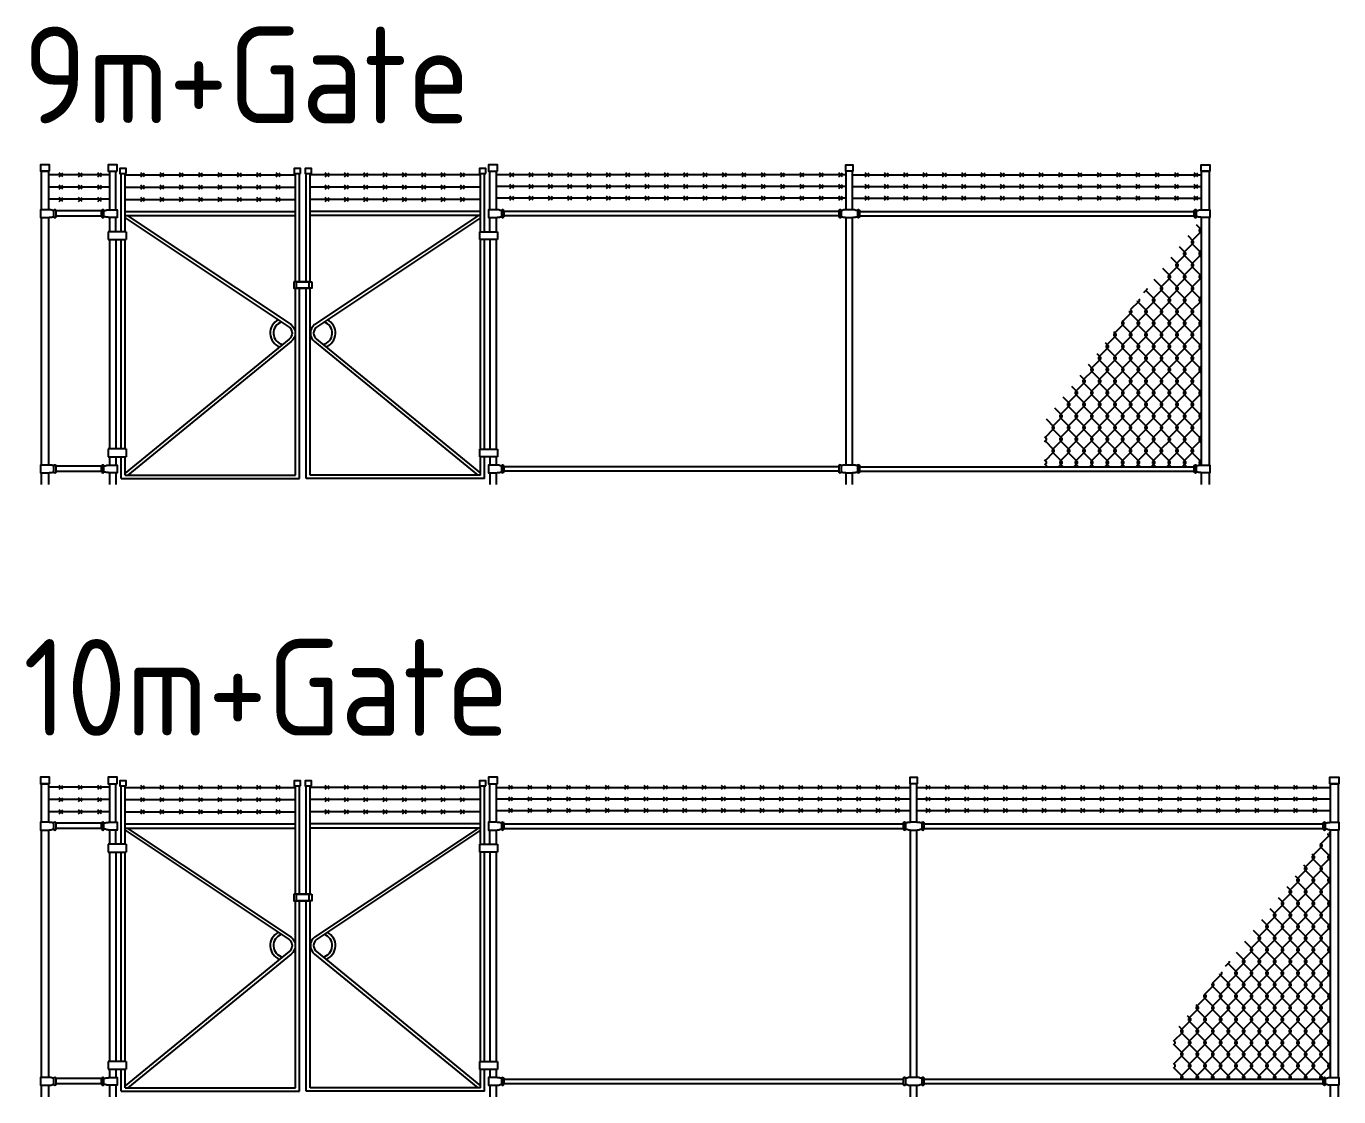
# Model space of a CAD drawing. Extents: x -408 to 1508121, y -29672 to 868845.
# Drawn here: x 1365876 to 1376055, y 178362 to 186665 of the extents above; entities that cross this region are included whole.
import ezdxf

# ---------------------------------------------------------------- set-up
doc = ezdxf.new("R2010")
doc.units = 0
doc.header["$MEASUREMENT"] = 0
doc.layers.get('DEFPOINTS').update_dxf_attribs({"color": 1})
doc.layers.add('Fence Elev New', color=2, linetype='Continuous')
doc.styles.add('ISOCP', font='isocp.shx')

# ---------------------------------------------------------------- blocks, each defined once
blk = doc.blocks.new('10m+Gate')
at = {"layer": 'Fence Elev New'}
h = blk.add_hatch(dxfattribs=at)
h.set_pattern_fill('CHAINLNK', color=8, scale=150, angle=0.0223, style=0, pattern_type=2)
h.set_pattern_definition([(269.9776523, (-1436639.11, -560454.33), (-60.0350992, -89.9765907), [15, -165]), (269.9776523, (-1436624.11, -560454.333), (-60.0350992, -89.9765907), [15, -165]), (314.9776523, (-1436639.115, -560469.328), (-299.8946659, 270.11699198), [106.066017, -403.0508655]), (224.9776523, (-1436624.115, -560469.333), (-300.10528844, -269.88296695), [106.066017, -403.0508655])])
edge = h.paths.add_edge_path()
edge.add_line((8751, 491), (8751, 137))
edge.add_line((8751, 137), (9940, 137))
edge.add_line((9940, 137), (9940, 145))
edge.add_line((9940, 145), (9943, 145))
edge.add_arc((9950, 143), 7.62, 374.9595, 525.0405, ccw=False)
edge.add_line((9957, 145), (9969, 145))
edge.add_arc((9982, 127), 21.4, 453.651, 485.9841, ccw=False)
edge.add_line((9980, 149), (9991, 149))
edge.add_arc((9991, 150), 1.56, 270.9739, 371.0553)
edge.add_line((9993, 150), (9970, 150))
edge.add_line((9970, 150), (9970, 2069))
edge.add_line((9970, 2069), (8751, 491))
for p, q in [((500, 2401), (30, 2401)), ((109, 2385), (139, 2415)), ((139, 2385), (109, 2415)), ((259, 2385), (289, 2415)), ((289, 2385), (259, 2415)), ((409, 2385), (439, 2415)), ((439, 2385), (409, 2415)), ((500, 2428), (500, 2130)), ((550, 2130), (550, 2428)), ((590, 1959), (590, 2411)), ((622, 1959), (622, 2411)), ((622, 2400), (1942, 2400)), ((743, 2385), (773, 2415)), ((773, 2385), (743, 2415)), ((893, 2385), (923, 2415)), ((923, 2385), (893, 2415)), ((1043, 2385), (1073, 2415)), ((1073, 2385), (1043, 2415)), ((1193, 2385), (1223, 2415)), ((1223, 2385), (1193, 2415)), ((1343, 2385), (1373, 2415)), ((1373, 2385), (1343, 2415)), ((1493, 2385), (1523, 2415)), ((1523, 2385), (1493, 2415)), ((1673, 2385), (1643, 2415)), ((1643, 2385), (1673, 2415)), ((1823, 2385), (1793, 2415)), ((1793, 2385), (1823, 2415)), ((1942, 1571), (1942, 2411)), ((1974, 1571), (1974, 2411)), ((2026, 1571), (2026, 2411)), ((2058, 1571), (2058, 2411)), ((3378, 2400), (2058, 2400)), ((2173, 2385), (2203, 2415)), ((2203, 2385), (2173, 2415)), ((2323, 2385), (2353, 2415)), ((2353, 2385), (2323, 2415)), ((2503, 2385), (2473, 2415)), ((2473, 2385), (2503, 2415)), ((2653, 2385), (2623, 2415)), ((2623, 2385), (2653, 2415)), ((2803, 2385), (2773, 2415)), ((2773, 2385), (2803, 2415)), ((2953, 2385), (2923, 2415)), ((2923, 2385), (2953, 2415)), ((3103, 2385), (3073, 2415)), ((3073, 2385), (3103, 2415)), ((3253, 2385), (3223, 2415)), ((3223, 2385), (3253, 2415)), ((3378, 1959), (3378, 2411)), ((3410, 1959), (3410, 2411)), ((3450, 2130), (3450, 2428)), ((3500, 2428), (3500, 2130)), ((3500, 2400), (6714, 2400)), ((3597, 2385), (3627, 2415)), ((3627, 2385), (3597, 2415)), ((3747, 2385), (3777, 2415)), ((3777, 2385), (3747, 2415)), ((3897, 2385), (3927, 2415)), ((3927, 2385), (3897, 2415)), ((4047, 2385), (4077, 2415)), ((4077, 2385), (4047, 2415)), ((4197, 2385), (4227, 2415)), ((4227, 2385), (4197, 2415)), ((4347, 2385), (4377, 2415)), ((4377, 2385), (4347, 2415)), ((4497, 2385), (4527, 2415)), ((4527, 2385), (4497, 2415)), ((4647, 2385), (4677, 2415)), ((4677, 2385), (4647, 2415)), ((4797, 2385), (4827, 2415)), ((4827, 2385), (4797, 2415)), ((4947, 2385), (4977, 2415)), ((4977, 2385), (4947, 2415)), ((5097, 2385), (5127, 2415)), ((5127, 2385), (5097, 2415)), ((5247, 2385), (5277, 2415)), ((5277, 2385), (5247, 2415)), ((5397, 2385), (5427, 2415)), ((5427, 2385), (5397, 2415)), ((5547, 2385), (5577, 2415)), ((5577, 2385), (5547, 2415)), ((5697, 2385), (5727, 2415)), ((5727, 2385), (5697, 2415)), ((5847, 2385), (5877, 2415)), ((5877, 2385), (5847, 2415)), ((5997, 2385), (6027, 2415)), ((6027, 2385), (5997, 2415)), ((6147, 2385), (6177, 2415)), ((6177, 2385), (6147, 2415)), ((6297, 2385), (6327, 2415)), ((6327, 2385), (6297, 2415)), ((6447, 2385), (6477, 2415)), ((6477, 2385), (6447, 2415)), ((6597, 2385), (6627, 2415)), ((6627, 2385), (6597, 2415)), ((6714, 2130), (6714, 2428)), ((6762, 2130), (6762, 2428)), ((6762, 2400), (9970, 2400)), ((6835, 2385), (6865, 2415)), ((6865, 2385), (6835, 2415)), ((6985, 2385), (7015, 2415)), ((7015, 2385), (6985, 2415)), ((7135, 2385), (7165, 2415)), ((7165, 2385), (7135, 2415)), ((7285, 2385), (7315, 2415)), ((7315, 2385), (7285, 2415)), ((7435, 2385), (7465, 2415)), ((7465, 2385), (7435, 2415)), ((7585, 2385), (7615, 2415)), ((7615, 2385), (7585, 2415)), ((7735, 2385), (7765, 2415)), ((7765, 2385), (7735, 2415)), ((7885, 2385), (7915, 2415)), ((7915, 2385), (7885, 2415)), ((8035, 2385), (8065, 2415)), ((8065, 2385), (8035, 2415)), ((8185, 2385), (8215, 2415)), ((8215, 2385), (8185, 2415)), ((8335, 2385), (8365, 2415)), ((8365, 2385), (8335, 2415)), ((8485, 2385), (8515, 2415)), ((8515, 2385), (8485, 2415)), ((8635, 2385), (8665, 2415)), ((8665, 2385), (8635, 2415)), ((8785, 2385), (8815, 2415)), ((8815, 2385), (8785, 2415)), ((8935, 2385), (8965, 2415)), ((8965, 2385), (8935, 2415)), ((9085, 2385), (9115, 2415)), ((9115, 2385), (9085, 2415)), ((9235, 2385), (9265, 2415)), ((9265, 2385), (9235, 2415)), ((9385, 2385), (9415, 2415)), ((9415, 2385), (9385, 2415)), ((9535, 2385), (9565, 2415)), ((9565, 2385), (9535, 2415)), ((9685, 2385), (9715, 2415)), ((9715, 2385), (9685, 2415)), ((9835, 2385), (9865, 2415)), ((9865, 2385), (9835, 2415)), ((500, 2306), (30, 2306)), ((139, 2290), (109, 2320)), ((109, 2290), (139, 2320)), ((289, 2290), (259, 2320)), ((259, 2290), (289, 2320)), ((439, 2290), (409, 2320)), ((409, 2290), (439, 2320)), ((622, 2305), (1942, 2305)), ((773, 2290), (743, 2320)), ((743, 2290), (773, 2320)), ((923, 2290), (893, 2320)), ((893, 2290), (923, 2320)), ((1073, 2290), (1043, 2320)), ((1043, 2290), (1073, 2320)), ((1223, 2290), (1193, 2320)), ((1193, 2290), (1223, 2320)), ((1373, 2290), (1343, 2320)), ((1343, 2290), (1373, 2320)), ((1523, 2290), (1493, 2320)), ((1493, 2290), (1523, 2320)), ((1643, 2290), (1673, 2320)), ((1673, 2290), (1643, 2320)), ((1793, 2290), (1823, 2320)), ((1823, 2290), (1793, 2320)), ((3378, 2305), (2058, 2305)), ((2203, 2290), (2173, 2320)), ((2173, 2290), (2203, 2320)), ((2353, 2290), (2323, 2320)), ((2323, 2290), (2353, 2320)), ((2473, 2290), (2503, 2320)), ((2503, 2290), (2473, 2320)), ((2623, 2290), (2653, 2320)), ((2653, 2290), (2623, 2320)), ((2773, 2290), (2803, 2320)), ((2803, 2290), (2773, 2320)), ((2923, 2290), (2953, 2320)), ((2953, 2290), (2923, 2320)), ((3073, 2290), (3103, 2320)), ((3103, 2290), (3073, 2320)), ((3223, 2290), (3253, 2320)), ((3253, 2290), (3223, 2320)), ((3500, 2310), (6714, 2310)), ((3597, 2295), (3627, 2325)), ((3627, 2295), (3597, 2325)), ((3747, 2295), (3777, 2325)), ((3777, 2295), (3747, 2325)), ((3897, 2295), (3927, 2325)), ((3927, 2295), (3897, 2325)), ((4047, 2295), (4077, 2325)), ((4077, 2295), (4047, 2325)), ((4197, 2295), (4227, 2325)), ((4227, 2295), (4197, 2325)), ((4347, 2295), (4377, 2325)), ((4377, 2295), (4347, 2325)), ((4497, 2295), (4527, 2325)), ((4527, 2295), (4497, 2325)), ((4647, 2295), (4677, 2325)), ((4677, 2295), (4647, 2325)), ((4797, 2295), (4827, 2325)), ((4827, 2295), (4797, 2325)), ((4947, 2295), (4977, 2325)), ((4977, 2295), (4947, 2325)), ((5097, 2295), (5127, 2325)), ((5127, 2295), (5097, 2325)), ((5247, 2295), (5277, 2325)), ((5277, 2295), (5247, 2325)), ((5397, 2295), (5427, 2325)), ((5427, 2295), (5397, 2325)), ((5547, 2295), (5577, 2325)), ((5577, 2295), (5547, 2325)), ((5697, 2295), (5727, 2325)), ((5727, 2295), (5697, 2325)), ((5847, 2295), (5877, 2325)), ((5877, 2295), (5847, 2325)), ((5997, 2295), (6027, 2325)), ((6027, 2295), (5997, 2325)), ((6147, 2295), (6177, 2325)), ((6177, 2295), (6147, 2325)), ((6297, 2295), (6327, 2325)), ((6327, 2295), (6297, 2325)), ((6447, 2295), (6477, 2325)), ((6477, 2295), (6447, 2325)), ((6597, 2295), (6627, 2325)), ((6627, 2295), (6597, 2325)), ((6762, 2310), (9970, 2310)), ((6835, 2295), (6865, 2325)), ((6865, 2295), (6835, 2325)), ((6985, 2295), (7015, 2325)), ((7015, 2295), (6985, 2325)), ((7135, 2295), (7165, 2325)), ((7165, 2295), (7135, 2325)), ((7285, 2295), (7315, 2325)), ((7315, 2295), (7285, 2325)), ((7435, 2295), (7465, 2325)), ((7465, 2295), (7435, 2325)), ((7585, 2295), (7615, 2325)), ((7615, 2295), (7585, 2325)), ((7735, 2295), (7765, 2325)), ((7765, 2295), (7735, 2325)), ((7885, 2295), (7915, 2325)), ((7915, 2295), (7885, 2325)), ((8035, 2295), (8065, 2325)), ((8065, 2295), (8035, 2325)), ((8185, 2295), (8215, 2325)), ((8215, 2295), (8185, 2325)), ((8335, 2295), (8365, 2325)), ((8365, 2295), (8335, 2325)), ((8485, 2295), (8515, 2325)), ((8515, 2295), (8485, 2325)), ((8635, 2295), (8665, 2325)), ((8665, 2295), (8635, 2325)), ((8785, 2295), (8815, 2325)), ((8815, 2295), (8785, 2325)), ((8935, 2295), (8965, 2325)), ((8965, 2295), (8935, 2325)), ((9085, 2295), (9115, 2325)), ((9115, 2295), (9085, 2325)), ((9235, 2295), (9265, 2325)), ((9265, 2295), (9235, 2325)), ((9385, 2295), (9415, 2325)), ((9415, 2295), (9385, 2325)), ((9535, 2295), (9565, 2325)), ((9565, 2295), (9535, 2325)), ((9685, 2295), (9715, 2325)), ((9715, 2295), (9685, 2325)), ((9835, 2295), (9865, 2325)), ((9865, 2295), (9835, 2325)), ((500, 2211), (30, 2211)), ((109, 2195), (139, 2225)), ((139, 2195), (109, 2225)), ((259, 2195), (289, 2225)), ((289, 2195), (259, 2225)), ((409, 2195), (439, 2225)), ((439, 2195), (409, 2225)), ((622, 2210), (1942, 2210)), ((743, 2195), (773, 2225)), ((773, 2195), (743, 2225)), ((893, 2195), (923, 2225)), ((923, 2195), (893, 2225)), ((1043, 2195), (1073, 2225)), ((1073, 2195), (1043, 2225)), ((1193, 2195), (1223, 2225)), ((1223, 2195), (1193, 2225)), ((1343, 2195), (1373, 2225)), ((1373, 2195), (1343, 2225)), ((1493, 2195), (1523, 2225)), ((1523, 2195), (1493, 2225)), ((1673, 2195), (1643, 2225)), ((1643, 2195), (1673, 2225)), ((1823, 2195), (1793, 2225)), ((1793, 2195), (1823, 2225)), ((3378, 2210), (2058, 2210)), ((2173, 2195), (2203, 2225)), ((2203, 2195), (2173, 2225)), ((2323, 2195), (2353, 2225)), ((2353, 2195), (2323, 2225)), ((2503, 2195), (2473, 2225)), ((2473, 2195), (2503, 2225)), ((2653, 2195), (2623, 2225)), ((2623, 2195), (2653, 2225)), ((2803, 2195), (2773, 2225)), ((2773, 2195), (2803, 2225)), ((2953, 2195), (2923, 2225)), ((2923, 2195), (2953, 2225)), ((3103, 2195), (3073, 2225)), ((3073, 2195), (3103, 2225)), ((3253, 2195), (3223, 2225)), ((3223, 2195), (3253, 2225)), ((3500, 2220), (6714, 2220)), ((3597, 2205), (3627, 2235)), ((3627, 2205), (3597, 2235)), ((3747, 2205), (3777, 2235)), ((3777, 2205), (3747, 2235)), ((3897, 2205), (3927, 2235)), ((3927, 2205), (3897, 2235)), ((4047, 2205), (4077, 2235)), ((4077, 2205), (4047, 2235)), ((4197, 2205), (4227, 2235)), ((4227, 2205), (4197, 2235)), ((4347, 2205), (4377, 2235)), ((4377, 2205), (4347, 2235)), ((4497, 2205), (4527, 2235)), ((4527, 2205), (4497, 2235)), ((4647, 2205), (4677, 2235)), ((4677, 2205), (4647, 2235)), ((4797, 2205), (4827, 2235)), ((4827, 2205), (4797, 2235)), ((4947, 2205), (4977, 2235)), ((4977, 2205), (4947, 2235)), ((5097, 2205), (5127, 2235)), ((5127, 2205), (5097, 2235)), ((5247, 2205), (5277, 2235)), ((5277, 2205), (5247, 2235)), ((5397, 2205), (5427, 2235)), ((5427, 2205), (5397, 2235)), ((5547, 2205), (5577, 2235)), ((5577, 2205), (5547, 2235)), ((5697, 2205), (5727, 2235)), ((5727, 2205), (5697, 2235)), ((5847, 2205), (5877, 2235)), ((5877, 2205), (5847, 2235)), ((5997, 2205), (6027, 2235)), ((6027, 2205), (5997, 2235)), ((6147, 2205), (6177, 2235)), ((6177, 2205), (6147, 2235)), ((6297, 2205), (6327, 2235)), ((6327, 2205), (6297, 2235)), ((6447, 2205), (6477, 2235)), ((6477, 2205), (6447, 2235)), ((6597, 2205), (6627, 2235)), ((6627, 2205), (6597, 2235)), ((6762, 2220), (9970, 2220)), ((6835, 2205), (6865, 2235)), ((6865, 2205), (6835, 2235)), ((6985, 2205), (7015, 2235)), ((7015, 2205), (6985, 2235)), ((7135, 2205), (7165, 2235)), ((7165, 2205), (7135, 2235)), ((7285, 2205), (7315, 2235)), ((7315, 2205), (7285, 2235)), ((7435, 2205), (7465, 2235)), ((7465, 2205), (7435, 2235)), ((7585, 2205), (7615, 2235)), ((7615, 2205), (7585, 2235)), ((7735, 2205), (7765, 2235)), ((7765, 2205), (7735, 2235)), ((7885, 2205), (7915, 2235)), ((7915, 2205), (7885, 2235)), ((8035, 2205), (8065, 2235)), ((8065, 2205), (8035, 2235)), ((8185, 2205), (8215, 2235)), ((8215, 2205), (8185, 2235)), ((8335, 2205), (8365, 2235)), ((8365, 2205), (8335, 2235)), ((8485, 2205), (8515, 2235)), ((8515, 2205), (8485, 2235)), ((8635, 2205), (8665, 2235)), ((8665, 2205), (8635, 2235)), ((8785, 2205), (8815, 2235)), ((8815, 2205), (8785, 2235)), ((8935, 2205), (8965, 2235)), ((8965, 2205), (8935, 2235)), ((9085, 2205), (9115, 2235)), ((9115, 2205), (9085, 2235)), ((9235, 2205), (9265, 2235)), ((9265, 2205), (9235, 2235)), ((9385, 2205), (9415, 2235)), ((9415, 2205), (9385, 2235)), ((9535, 2205), (9565, 2235)), ((9565, 2205), (9535, 2235)), ((9685, 2205), (9715, 2235)), ((9715, 2205), (9685, 2235)), ((9835, 2205), (9865, 2235)), ((9865, 2205), (9835, 2235)), ((439, 2121), (87, 2121)), ((439, 2081), (87, 2081)), ((439, 2075), (439, 2124)), ((439, 2124), (442, 2124)), ((439, 2075), (442, 2075)), ((442, 2075), (442, 2124)), ((457, 2099), (457, 2124)), ((457, 2075), (457, 2099)), ((500, 2069), (500, 1959)), ((550, 1959), (550, 2069)), ((622, 2116), (1942, 2116)), ((622, 2084), (1942, 2084)), ((3378, 2116), (2058, 2116)), ((3378, 2084), (2058, 2084)), ((3450, 1959), (3450, 2069)), ((3500, 2069), (3500, 1959)), ((3543, 2099), (3543, 2124)), ((3543, 2075), (3543, 2099)), ((3558, 2075), (3558, 2124)), ((3561, 2124), (3558, 2124)), ((3561, 2075), (3558, 2075)), ((3561, 2075), (3561, 2124)), ((3561, 2116), (6656, 2116)), ((3561, 2082), (6656, 2082)), ((6659, 2124), (6659, 2075)), ((6674, 2124), (6674, 2075)), ((6714, 150), (6714, 2069)), ((6762, 150), (6762, 2069)), ((6801, 2124), (6801, 2075)), ((6816, 2124), (6816, 2075)), ((6819, 2116), (9913, 2116)), ((6819, 2082), (9913, 2082)), ((630, 1959), (491, 1959)), ((491, 1959), (491, 1898)), ((630, 1959), (630, 1898)), ((3370, 1959), (3509, 1959)), ((3370, 1959), (3370, 1898)), ((3509, 1959), (3509, 1898)), ((491, 1898), (630, 1898)), ((500, 1898), (500, 275)), ((500, 1898), (500, 275)), ((550, 1898), (550, 275)), ((590, 275), (590, 1898)), ((622, 275), (622, 1898)), ((3509, 1898), (3370, 1898)), ((3378, 274), (3378, 1898)), ((3410, 274), (3410, 1898)), ((3450, 1898), (3450, 274)), ((3500, 1898), (3500, 274)), ((1942, 70), (1942, 1521)), ((1974, 45), (1974, 1521)), ((2026, 45), (2026, 1521)), ((2058, 70), (2058, 1521)), ((10030, 1350), (10030, 150)), ((630, 275), (491, 275)), ((491, 275), (491, 214)), ((491, 214), (630, 214)), ((500, 214), (500, 150)), ((550, 214), (550, 150)), ((590, 45), (590, 214)), ((622, 70), (622, 214)), ((630, 275), (630, 214)), ((3370, 274), (3509, 274)), ((3370, 274), (3370, 213)), ((3509, 213), (3370, 213)), ((3378, 70), (3378, 213)), ((3410, 45), (3410, 213)), ((3450, 213), (3450, 150)), ((3500, 213), (3500, 150)), ((3509, 274), (3509, 213)), ((439, 141), (87, 141)), ((439, 95), (439, 144)), ((439, 144), (442, 144)), ((442, 95), (442, 144)), ((457, 119), (457, 144)), ((457, 95), (457, 119)), ((3543, 119), (3543, 144)), ((3543, 95), (3543, 119)), ((3558, 95), (3558, 144)), ((3561, 144), (3558, 144)), ((3561, 95), (3561, 144)), ((3561, 137), (6656, 137)), ((3561, 103), (6656, 103)), ((6659, 95), (6659, 145)), ((6674, 145), (6674, 95)), ((6801, 145), (6801, 95)), ((6816, 145), (6816, 95)), ((6819, 137), (9913, 137)), ((6819, 103), (9913, 103)), ((439, 101), (87, 101)), ((439, 95), (442, 95)), ((500, 91), (500, 0)), ((500, 89), (500, 0)), ((550, 89), (550, 0)), ((590, 45), (1974, 45)), ((622, 70), (1942, 70)), ((3410, 45), (2026, 45)), ((3378, 70), (2058, 70)), ((3450, 89), (3450, 0)), ((3500, 89), (3500, 0)), ((3561, 95), (3558, 95)), ((6714, 0), (6714, 90)), ((6762, 0), (6762, 90)), ((10030, 90), (10030, 0))]:
    blk.add_line(p, q, dxfattribs=at)
for points in [[(34, 2428), (34, 2478), (-34, 2478), (-34, 2428)], [(559, 2428), (559, 2478), (491, 2478), (491, 2428)], [(631, 2411), (631, 2450), (581, 2450), (581, 2411)], [(1983, 2411), (1983, 2450), (1933, 2450), (1933, 2411)], [(2067, 2411), (2067, 2450), (2017, 2450), (2017, 2411)], [(3419, 2411), (3419, 2450), (3369, 2450), (3369, 2411)], [(3509, 2428), (3509, 2478), (3441, 2478), (3441, 2428)], [(6710, 2428), (6710, 2478), (6765, 2478), (6765, 2428)], [(9966, 2428), (9966, 2478), (10034, 2478), (10034, 2428)]]:
    blk.add_lwpolyline(points, close=True, dxfattribs=at)
for points in [[(30, 2130), (30, 2428), (-30, 2428), (-30, 2130)], [(9970, 2130), (9970, 2428), (10030, 2428), (10030, 2130)], [(-30, 2069), (-30, 150)], [(30, 150), (30, 2069)], [(84, 2124), (84, 2075), (87, 2075), (87, 2124), (84, 2124)], [(9916, 2124), (9916, 2075), (9913, 2075), (9913, 2124), (9916, 2124)], [(9970, 150), (9970, 2069)], [(10030, 2069), (10030, 150)], [(1931, 1571), (1931, 1521), (2049, 1521), (2049, 1571), (1931, 1571)], [(2069, 1571), (2069, 1521), (1951, 1521), (1951, 1571), (2069, 1571)], [(84, 145), (84, 95), (87, 95), (87, 145), (84, 145)], [(9916, 145), (9916, 95), (9913, 95), (9913, 145), (9916, 145)], [(-30, 90), (-30, 0)], [(30, 0), (30, 90)], [(9970, 0), (9970, 90)], [(10030, 90), (10030, 0)]]:
    blk.add_lwpolyline(points, dxfattribs=at)
for points in [[(34, 2069), (34, 2069, -0.414214), (36, 2071), (46, 2071, 0.142023), (58, 2075), (69, 2075), (69, 2124), (58, 2124, 0.142023), (46, 2128), (36, 2128, -0.414214), (34, 2129), (34, 2130), (-34, 2130), (-34, 2069), (34, 2069)], [(457, 2124), (468, 2124, -0.142023), (480, 2128), (491, 2128, 0.414214), (492, 2129), (492, 2130), (559, 2130), (559, 2069), (492, 2069), (492, 2069, 0.414214), (491, 2071), (480, 2071, -0.142023), (468, 2075), (457, 2075)], [(622, 2068), (1894, 1220, -0.480432), (1894, 1126), (622, 86)], [(638, 2084), (1910, 1239, -0.480119), (1910, 1107), (642, 70)], [(3362, 2084), (2090, 1239, 0.480119), (2090, 1107), (3358, 70)], [(3378, 2068), (2106, 1220, 0.480432), (2106, 1126), (3378, 86)], [(3543, 2124), (3531, 2124, 0.142023), (3520, 2128), (3509, 2128, -0.414214), (3508, 2129), (3508, 2130), (3441, 2130), (3441, 2069), (3508, 2069), (3508, 2069, -0.414214), (3509, 2071), (3520, 2071, 0.142023), (3531, 2075), (3543, 2075)], [(9966, 2069), (9966, 2069, 0.414214), (9964, 2071), (9954, 2071, -0.142023), (9942, 2075), (9931, 2075), (9931, 2124), (9942, 2124, -0.142023), (9954, 2128), (9964, 2128, 0.414214), (9966, 2129), (9966, 2130), (10034, 2130), (10034, 2069), (9966, 2069)], [(34, 90), (34, 90, -0.414214), (36, 91), (46, 91, 0.142023), (58, 95), (69, 95), (69, 145), (58, 145, 0.142023), (46, 149), (36, 149, -0.414214), (34, 150), (34, 150), (-34, 150), (-34, 90), (34, 90)], [(457, 144), (468, 144, -0.142023), (480, 148), (491, 148, 0.414214), (492, 149), (492, 150), (559, 150), (559, 89), (492, 89), (492, 89, 0.414214), (491, 91), (480, 91, -0.142023), (468, 95), (457, 95)], [(3543, 144), (3531, 144, 0.142023), (3520, 148), (3509, 148, -0.414214), (3508, 149), (3508, 150), (3441, 150), (3441, 89), (3508, 89), (3508, 89, -0.414214), (3509, 91), (3520, 91, 0.142023), (3531, 95), (3543, 95)], [(9966, 90), (9966, 90, 0.414214), (9964, 91), (9954, 91, -0.142023), (9942, 95), (9931, 95), (9931, 145), (9942, 145, -0.142023), (9954, 149), (9964, 149, 0.414214), (9966, 150), (9966, 150), (10034, 150), (10034, 90), (9966, 90)]]:
    blk.add_lwpolyline(points, format="xyb", dxfattribs=at)
for points in [[(6816, 2124, 0.733331), (6801, 2124), (6789, 2124, 0.142023), (6778, 2128), (6767, 2128, -0.414214), (6765, 2129), (6765, 2130), (6710, 2130), (6710, 2129, -0.414214), (6708, 2128), (6697, 2128, 0.142023), (6686, 2124), (6674, 2124, 0.733331), (6659, 2124), (6656, 2124), (6656, 2075), (6659, 2075, 0.733331), (6674, 2075), (6686, 2075, 0.142023), (6697, 2071), (6708, 2071, -0.414214), (6710, 2069), (6710, 2069), (6765, 2069), (6765, 2069, -0.414214), (6767, 2071), (6778, 2071, 0.142023), (6789, 2075), (6801, 2075, 0.733331), (6816, 2075), (6819, 2075), (6819, 2124), (6816, 2124), (6816, 2124), (6816, 2124)], [(6816, 145, 0.733331), (6801, 145), (6789, 145, 0.142023), (6778, 149), (6767, 149, -0.414214), (6765, 150), (6765, 150), (6710, 150), (6710, 150, -0.414214), (6708, 149), (6697, 149, 0.142023), (6686, 145), (6674, 145, 0.733331), (6659, 145), (6656, 145), (6656, 95), (6659, 95, 0.733331), (6674, 95), (6686, 95, 0.142023), (6697, 91), (6708, 91, -0.414214), (6710, 90), (6710, 90), (6765, 90), (6765, 90, -0.414214), (6767, 91), (6778, 91, 0.142023), (6789, 95), (6801, 95, 0.733331), (6816, 95), (6819, 95), (6819, 145), (6816, 145), (6816, 145), (6816, 145)]]:
    blk.add_lwpolyline(points, format="xyb", close=True, dxfattribs=at)
for centre, radius, start, end in [((77, 2122), 7.72, 17.4925, 162.5075), ((77, 2077), 7.72, 197.4925, 342.5075), ((449, 2122), 7.72, 17.4925, 162.5075), ((449, 2077), 7.72, 197.4925, 342.5075), ((3550, 2122), 7.72, 17.4925, 162.5075), ((3550, 2077), 7.72, 197.4925, 342.5075), ((6667, 2122), 7.72, 17.5149, 162.5298), ((6667, 2077), 7.72, 197.4925, 342.5075), ((6808, 2122), 7.72, 17.4925, 162.5075), ((6808, 2077), 7.72, 197.4925, 342.5075), ((9923, 2122), 7.72, 17.4925, 162.5075), ((9923, 2077), 7.72, 197.4925, 342.5075), ((1862, 1173), 115, 116.588, 248.9047), ((1862, 1173), 90, 106.9938, 258.459), ((2138, 1173), 90, 281.541, 73.0062), ((2138, 1173), 115, 291.0953, 63.412), ((77, 142), 7.72, 17.4925, 162.5075), ((449, 142), 7.72, 17.4925, 162.5075), ((3550, 142), 7.72, 17.4925, 162.5075), ((9923, 142), 7.72, 17.4925, 162.5075), ((77, 98), 7.72, 197.4925, 342.5075), ((449, 97), 7.72, 197.4925, 342.5075), ((3550, 97), 7.72, 197.4925, 342.5075), ((9923, 98), 7.72, 197.4925, 342.5075)]:
    blk.add_arc(centre, radius, start, end, dxfattribs=at)
at = {"layer": 'DEFPOINTS', "insert": (-169, 3550), "char_height": 750, "attachment_point": 1, "style": 'ISOCP'}
blk.add_mtext_dynamic_manual_height_columns('10m+Gate', width=1812.8, gutter_width=1250, heights=[0], dxfattribs=at)
blk = doc.blocks.new('9m+Gate')
at = {"layer": 'Fence Elev New'}
h = blk.add_hatch(dxfattribs=at)
h.set_pattern_fill('CHAINLNK', color=8, scale=150, angle=0.0223, style=0, pattern_type=2)
h.set_pattern_definition([(269.9776523, (-1437639.11, -560454.33), (-60.0350992, -89.9765907), [15, -165]), (269.9776523, (-1437624.11, -560454.333), (-60.0350992, -89.9765907), [15, -165]), (314.9776523, (-1437639.115, -560469.328), (-299.8946659, 270.11699198), [106.066017, -403.0508655]), (224.9776523, (-1437624.115, -560469.333), (-300.10528844, -269.88296695), [106.066017, -403.0508655])])
edge = h.paths.add_edge_path()
edge.add_line((7751, 491), (7751, 137))
edge.add_line((7751, 137), (8940, 137))
edge.add_line((8940, 137), (8940, 145))
edge.add_line((8940, 145), (8943, 145))
edge.add_arc((8950, 143), 7.62, 374.9595, 525.0405, ccw=False)
edge.add_line((8957, 145), (8969, 145))
edge.add_arc((8982, 127), 21.4, 453.651, 485.9841, ccw=False)
edge.add_line((8980, 149), (8991, 149))
edge.add_arc((8991, 150), 1.56, 270.9739, 371.0553)
edge.add_line((8993, 150), (8970, 150))
edge.add_line((8970, 150), (8970, 2069))
edge.add_line((8970, 2069), (7751, 491))
for p, q in [((500, 2401), (30, 2401)), ((109, 2385), (139, 2415)), ((139, 2385), (109, 2415)), ((259, 2385), (289, 2415)), ((289, 2385), (259, 2415)), ((409, 2385), (439, 2415)), ((439, 2385), (409, 2415)), ((500, 2428), (500, 2130)), ((550, 2130), (550, 2428)), ((590, 1959), (590, 2411)), ((622, 1959), (622, 2411)), ((622, 2400), (1942, 2400)), ((743, 2385), (773, 2415)), ((773, 2385), (743, 2415)), ((893, 2385), (923, 2415)), ((923, 2385), (893, 2415)), ((1043, 2385), (1073, 2415)), ((1073, 2385), (1043, 2415)), ((1193, 2385), (1223, 2415)), ((1223, 2385), (1193, 2415)), ((1343, 2385), (1373, 2415)), ((1373, 2385), (1343, 2415)), ((1493, 2385), (1523, 2415)), ((1523, 2385), (1493, 2415)), ((1673, 2385), (1643, 2415)), ((1643, 2385), (1673, 2415)), ((1823, 2385), (1793, 2415)), ((1793, 2385), (1823, 2415)), ((1942, 1571), (1942, 2411)), ((1974, 1571), (1974, 2411)), ((2026, 1571), (2026, 2411)), ((2058, 1571), (2058, 2411)), ((3378, 2400), (2058, 2400)), ((2173, 2385), (2203, 2415)), ((2203, 2385), (2173, 2415)), ((2323, 2385), (2353, 2415)), ((2353, 2385), (2323, 2415)), ((2503, 2385), (2473, 2415)), ((2473, 2385), (2503, 2415)), ((2653, 2385), (2623, 2415)), ((2623, 2385), (2653, 2415)), ((2803, 2385), (2773, 2415)), ((2773, 2385), (2803, 2415)), ((2953, 2385), (2923, 2415)), ((2923, 2385), (2953, 2415)), ((3103, 2385), (3073, 2415)), ((3073, 2385), (3103, 2415)), ((3253, 2385), (3223, 2415)), ((3223, 2385), (3253, 2415)), ((3378, 1959), (3378, 2411)), ((3410, 1959), (3410, 2411)), ((3450, 2130), (3450, 2428)), ((3500, 2428), (3500, 2130)), ((6214, 2400), (3505, 2400)), ((3606, 2385), (3636, 2415)), ((3636, 2385), (3606, 2415)), ((3756, 2385), (3786, 2415)), ((3786, 2385), (3756, 2415)), ((3936, 2385), (3906, 2415)), ((3906, 2385), (3936, 2415)), ((4086, 2385), (4056, 2415)), ((4056, 2385), (4086, 2415)), ((4236, 2385), (4206, 2415)), ((4206, 2385), (4236, 2415)), ((4386, 2385), (4356, 2415)), ((4356, 2385), (4386, 2415)), ((4536, 2385), (4506, 2415)), ((4506, 2385), (4536, 2415)), ((4686, 2385), (4656, 2415)), ((4656, 2385), (4686, 2415)), ((4806, 2385), (4836, 2415)), ((4836, 2385), (4806, 2415)), ((4986, 2385), (4956, 2415)), ((4956, 2385), (4986, 2415)), ((5136, 2385), (5106, 2415)), ((5106, 2385), (5136, 2415)), ((5286, 2385), (5256, 2415)), ((5256, 2385), (5286, 2415)), ((5436, 2385), (5406, 2415)), ((5406, 2385), (5436, 2415)), ((5586, 2385), (5556, 2415)), ((5556, 2385), (5586, 2415)), ((5736, 2385), (5706, 2415)), ((5706, 2385), (5736, 2415)), ((5886, 2385), (5856, 2415)), ((5856, 2385), (5886, 2415)), ((6036, 2385), (6006, 2415)), ((6006, 2385), (6036, 2415)), ((6186, 2385), (6156, 2415)), ((6156, 2385), (6186, 2415)), ((6214, 2130), (6214, 2428)), ((6262, 2130), (6262, 2428)), ((6262, 2400), (8970, 2400)), ((6362, 2385), (6392, 2415)), ((6392, 2385), (6362, 2415)), ((6512, 2385), (6542, 2415)), ((6542, 2385), (6512, 2415)), ((6692, 2385), (6662, 2415)), ((6662, 2385), (6692, 2415)), ((6842, 2385), (6812, 2415)), ((6812, 2385), (6842, 2415)), ((6992, 2385), (6962, 2415)), ((6962, 2385), (6992, 2415)), ((7142, 2385), (7112, 2415)), ((7112, 2385), (7142, 2415)), ((7292, 2385), (7262, 2415)), ((7262, 2385), (7292, 2415)), ((7442, 2385), (7412, 2415)), ((7412, 2385), (7442, 2415)), ((7562, 2385), (7592, 2415)), ((7592, 2385), (7562, 2415)), ((7742, 2385), (7712, 2415)), ((7712, 2385), (7742, 2415)), ((7892, 2385), (7862, 2415)), ((7862, 2385), (7892, 2415)), ((8042, 2385), (8012, 2415)), ((8012, 2385), (8042, 2415)), ((8192, 2385), (8162, 2415)), ((8162, 2385), (8192, 2415)), ((8342, 2385), (8312, 2415)), ((8312, 2385), (8342, 2415)), ((8492, 2385), (8462, 2415)), ((8462, 2385), (8492, 2415)), ((8642, 2385), (8612, 2415)), ((8612, 2385), (8642, 2415)), ((8792, 2385), (8762, 2415)), ((8762, 2385), (8792, 2415)), ((8942, 2385), (8912, 2415)), ((8912, 2385), (8942, 2415)), ((500, 2306), (30, 2306)), ((139, 2290), (109, 2320)), ((109, 2290), (139, 2320)), ((289, 2290), (259, 2320)), ((259, 2290), (289, 2320)), ((439, 2290), (409, 2320)), ((409, 2290), (439, 2320)), ((622, 2305), (1942, 2305)), ((773, 2290), (743, 2320)), ((743, 2290), (773, 2320)), ((923, 2290), (893, 2320)), ((893, 2290), (923, 2320)), ((1073, 2290), (1043, 2320)), ((1043, 2290), (1073, 2320)), ((1223, 2290), (1193, 2320)), ((1193, 2290), (1223, 2320)), ((1373, 2290), (1343, 2320)), ((1343, 2290), (1373, 2320)), ((1523, 2290), (1493, 2320)), ((1493, 2290), (1523, 2320)), ((1643, 2290), (1673, 2320)), ((1673, 2290), (1643, 2320)), ((1793, 2290), (1823, 2320)), ((1823, 2290), (1793, 2320)), ((3378, 2305), (2058, 2305)), ((2203, 2290), (2173, 2320)), ((2173, 2290), (2203, 2320)), ((2353, 2290), (2323, 2320)), ((2323, 2290), (2353, 2320)), ((2473, 2290), (2503, 2320)), ((2503, 2290), (2473, 2320)), ((2623, 2290), (2653, 2320)), ((2653, 2290), (2623, 2320)), ((2773, 2290), (2803, 2320)), ((2803, 2290), (2773, 2320)), ((2923, 2290), (2953, 2320)), ((2953, 2290), (2923, 2320)), ((3073, 2290), (3103, 2320)), ((3103, 2290), (3073, 2320)), ((3223, 2290), (3253, 2320)), ((3253, 2290), (3223, 2320)), ((6214, 2310), (3505, 2310)), ((3636, 2295), (3606, 2325)), ((3606, 2295), (3636, 2325)), ((3786, 2295), (3756, 2325)), ((3756, 2295), (3786, 2325)), ((3906, 2295), (3936, 2325)), ((3936, 2295), (3906, 2325)), ((4056, 2295), (4086, 2325)), ((4086, 2295), (4056, 2325)), ((4206, 2295), (4236, 2325)), ((4236, 2295), (4206, 2325)), ((4356, 2295), (4386, 2325)), ((4386, 2295), (4356, 2325)), ((4506, 2295), (4536, 2325)), ((4536, 2295), (4506, 2325)), ((4656, 2295), (4686, 2325)), ((4686, 2295), (4656, 2325)), ((4836, 2295), (4806, 2325)), ((4806, 2295), (4836, 2325)), ((4956, 2295), (4986, 2325)), ((4986, 2295), (4956, 2325)), ((5106, 2295), (5136, 2325)), ((5136, 2295), (5106, 2325)), ((5256, 2295), (5286, 2325)), ((5286, 2295), (5256, 2325)), ((5406, 2295), (5436, 2325)), ((5436, 2295), (5406, 2325)), ((5556, 2295), (5586, 2325)), ((5586, 2295), (5556, 2325)), ((5706, 2295), (5736, 2325)), ((5736, 2295), (5706, 2325)), ((5856, 2295), (5886, 2325)), ((5886, 2295), (5856, 2325)), ((6006, 2295), (6036, 2325)), ((6036, 2295), (6006, 2325)), ((6156, 2295), (6186, 2325)), ((6186, 2295), (6156, 2325)), ((6262, 2310), (8970, 2310)), ((6392, 2295), (6362, 2325)), ((6362, 2295), (6392, 2325)), ((6542, 2295), (6512, 2325)), ((6512, 2295), (6542, 2325)), ((6662, 2295), (6692, 2325)), ((6692, 2295), (6662, 2325)), ((6812, 2295), (6842, 2325)), ((6842, 2295), (6812, 2325)), ((6962, 2295), (6992, 2325)), ((6992, 2295), (6962, 2325)), ((7112, 2295), (7142, 2325)), ((7142, 2295), (7112, 2325)), ((7262, 2295), (7292, 2325)), ((7292, 2295), (7262, 2325)), ((7412, 2295), (7442, 2325)), ((7442, 2295), (7412, 2325)), ((7592, 2295), (7562, 2325)), ((7562, 2295), (7592, 2325)), ((7712, 2295), (7742, 2325)), ((7742, 2295), (7712, 2325)), ((7862, 2295), (7892, 2325)), ((7892, 2295), (7862, 2325)), ((8012, 2295), (8042, 2325)), ((8042, 2295), (8012, 2325)), ((8162, 2295), (8192, 2325)), ((8192, 2295), (8162, 2325)), ((8312, 2295), (8342, 2325)), ((8342, 2295), (8312, 2325)), ((8462, 2295), (8492, 2325)), ((8492, 2295), (8462, 2325)), ((8612, 2295), (8642, 2325)), ((8642, 2295), (8612, 2325)), ((8762, 2295), (8792, 2325)), ((8792, 2295), (8762, 2325)), ((8912, 2295), (8942, 2325)), ((8942, 2295), (8912, 2325)), ((500, 2211), (30, 2211)), ((109, 2195), (139, 2225)), ((139, 2195), (109, 2225)), ((259, 2195), (289, 2225)), ((289, 2195), (259, 2225)), ((409, 2195), (439, 2225)), ((439, 2195), (409, 2225)), ((622, 2210), (1942, 2210)), ((743, 2195), (773, 2225)), ((773, 2195), (743, 2225)), ((893, 2195), (923, 2225)), ((923, 2195), (893, 2225)), ((1043, 2195), (1073, 2225)), ((1073, 2195), (1043, 2225)), ((1193, 2195), (1223, 2225)), ((1223, 2195), (1193, 2225)), ((1343, 2195), (1373, 2225)), ((1373, 2195), (1343, 2225)), ((1493, 2195), (1523, 2225)), ((1523, 2195), (1493, 2225)), ((1673, 2195), (1643, 2225)), ((1643, 2195), (1673, 2225)), ((1823, 2195), (1793, 2225)), ((1793, 2195), (1823, 2225)), ((3378, 2210), (2058, 2210)), ((2173, 2195), (2203, 2225)), ((2203, 2195), (2173, 2225)), ((2323, 2195), (2353, 2225)), ((2353, 2195), (2323, 2225)), ((2503, 2195), (2473, 2225)), ((2473, 2195), (2503, 2225)), ((2653, 2195), (2623, 2225)), ((2623, 2195), (2653, 2225)), ((2803, 2195), (2773, 2225)), ((2773, 2195), (2803, 2225)), ((2953, 2195), (2923, 2225)), ((2923, 2195), (2953, 2225)), ((3103, 2195), (3073, 2225)), ((3073, 2195), (3103, 2225)), ((3253, 2195), (3223, 2225)), ((3223, 2195), (3253, 2225)), ((6214, 2220), (3505, 2220)), ((3606, 2205), (3636, 2235)), ((3636, 2205), (3606, 2235)), ((3756, 2205), (3786, 2235)), ((3786, 2205), (3756, 2235)), ((3936, 2205), (3906, 2235)), ((3906, 2205), (3936, 2235)), ((4086, 2205), (4056, 2235)), ((4056, 2205), (4086, 2235)), ((4236, 2205), (4206, 2235)), ((4206, 2205), (4236, 2235)), ((4386, 2205), (4356, 2235)), ((4356, 2205), (4386, 2235)), ((4536, 2205), (4506, 2235)), ((4506, 2205), (4536, 2235)), ((4686, 2205), (4656, 2235)), ((4656, 2205), (4686, 2235)), ((4806, 2205), (4836, 2235)), ((4836, 2205), (4806, 2235)), ((4986, 2205), (4956, 2235)), ((4956, 2205), (4986, 2235)), ((5136, 2205), (5106, 2235)), ((5106, 2205), (5136, 2235)), ((5286, 2205), (5256, 2235)), ((5256, 2205), (5286, 2235)), ((5436, 2205), (5406, 2235)), ((5406, 2205), (5436, 2235)), ((5586, 2205), (5556, 2235)), ((5556, 2205), (5586, 2235)), ((5736, 2205), (5706, 2235)), ((5706, 2205), (5736, 2235)), ((5886, 2205), (5856, 2235)), ((5856, 2205), (5886, 2235)), ((6036, 2205), (6006, 2235)), ((6006, 2205), (6036, 2235)), ((6186, 2205), (6156, 2235)), ((6156, 2205), (6186, 2235)), ((6262, 2220), (8970, 2220)), ((6362, 2205), (6392, 2235)), ((6392, 2205), (6362, 2235)), ((6512, 2205), (6542, 2235)), ((6542, 2205), (6512, 2235)), ((6692, 2205), (6662, 2235)), ((6662, 2205), (6692, 2235)), ((6842, 2205), (6812, 2235)), ((6812, 2205), (6842, 2235)), ((6992, 2205), (6962, 2235)), ((6962, 2205), (6992, 2235)), ((7142, 2205), (7112, 2235)), ((7112, 2205), (7142, 2235)), ((7292, 2205), (7262, 2235)), ((7262, 2205), (7292, 2235)), ((7442, 2205), (7412, 2235)), ((7412, 2205), (7442, 2235)), ((7562, 2205), (7592, 2235)), ((7592, 2205), (7562, 2235)), ((7742, 2205), (7712, 2235)), ((7712, 2205), (7742, 2235)), ((7892, 2205), (7862, 2235)), ((7862, 2205), (7892, 2235)), ((8042, 2205), (8012, 2235)), ((8012, 2205), (8042, 2235)), ((8192, 2205), (8162, 2235)), ((8162, 2205), (8192, 2235)), ((8342, 2205), (8312, 2235)), ((8312, 2205), (8342, 2235)), ((8492, 2205), (8462, 2235)), ((8462, 2205), (8492, 2235)), ((8642, 2205), (8612, 2235)), ((8612, 2205), (8642, 2235)), ((8792, 2205), (8762, 2235)), ((8762, 2205), (8792, 2235)), ((8942, 2205), (8912, 2235)), ((8912, 2205), (8942, 2235)), ((439, 2121), (87, 2121)), ((439, 2081), (87, 2081)), ((439, 2075), (439, 2124)), ((439, 2124), (442, 2124)), ((439, 2075), (442, 2075)), ((442, 2075), (442, 2124)), ((457, 2099), (457, 2124)), ((457, 2075), (457, 2099)), ((500, 2069), (500, 1959)), ((550, 1959), (550, 2069)), ((622, 2116), (1942, 2116)), ((622, 2084), (1942, 2084)), ((3378, 2116), (2058, 2116)), ((3378, 2084), (2058, 2084)), ((3450, 1959), (3450, 2069)), ((3500, 2069), (3500, 1959)), ((3543, 2099), (3543, 2124)), ((3543, 2075), (3543, 2099)), ((3558, 2075), (3558, 2124)), ((3561, 2124), (3558, 2124)), ((3561, 2075), (3558, 2075)), ((3561, 2075), (3561, 2124)), ((6156, 2116), (3562, 2116)), ((6156, 2082), (3562, 2082)), ((6159, 2124), (6159, 2075)), ((6174, 2124), (6174, 2075)), ((6214, 150), (6214, 2069)), ((6262, 150), (6262, 2069)), ((6301, 2124), (6301, 2075)), ((6316, 2124), (6316, 2075)), ((6319, 2116), (8913, 2116)), ((6319, 2082), (8913, 2082)), ((630, 1959), (491, 1959)), ((491, 1959), (491, 1898)), ((630, 1959), (630, 1898)), ((3370, 1959), (3509, 1959)), ((3370, 1959), (3370, 1898)), ((3509, 1959), (3509, 1898)), ((491, 1898), (630, 1898)), ((500, 1898), (500, 275)), ((500, 1898), (500, 275)), ((550, 1898), (550, 275)), ((590, 275), (590, 1898)), ((622, 275), (622, 1898)), ((3509, 1898), (3370, 1898)), ((3378, 274), (3378, 1898)), ((3410, 274), (3410, 1898)), ((3450, 1898), (3450, 274)), ((3500, 1898), (3500, 274)), ((1942, 70), (1942, 1521)), ((1974, 45), (1974, 1521)), ((2026, 45), (2026, 1521)), ((2058, 70), (2058, 1521)), ((9030, 1350), (9030, 150)), ((630, 275), (491, 275)), ((491, 275), (491, 214)), ((491, 214), (630, 214)), ((500, 214), (500, 150)), ((550, 214), (550, 150)), ((590, 45), (590, 214)), ((622, 70), (622, 214)), ((630, 275), (630, 214)), ((3370, 274), (3509, 274)), ((3370, 274), (3370, 213)), ((3509, 213), (3370, 213)), ((3378, 70), (3378, 213)), ((3410, 45), (3410, 213)), ((3450, 213), (3450, 150)), ((3500, 213), (3500, 150)), ((3509, 274), (3509, 213)), ((439, 141), (87, 141)), ((439, 95), (439, 144)), ((439, 144), (442, 144)), ((442, 95), (442, 144)), ((457, 119), (457, 144)), ((457, 95), (457, 119)), ((3543, 119), (3543, 144)), ((3543, 95), (3543, 119)), ((3558, 95), (3558, 144)), ((3561, 144), (3558, 144)), ((3561, 95), (3561, 144)), ((6156, 137), (3562, 137)), ((6156, 103), (3562, 103)), ((6159, 95), (6159, 145)), ((6174, 145), (6174, 95)), ((6301, 145), (6301, 95)), ((6316, 145), (6316, 95)), ((6319, 137), (8913, 137)), ((6319, 103), (8913, 103)), ((439, 101), (87, 101)), ((439, 95), (442, 95)), ((500, 91), (500, 0)), ((500, 89), (500, 0)), ((550, 89), (550, 0)), ((590, 45), (1974, 45)), ((622, 70), (1942, 70)), ((3410, 45), (2026, 45)), ((3378, 70), (2058, 70)), ((3450, 89), (3450, 0)), ((3500, 89), (3500, 0)), ((3561, 95), (3558, 95)), ((6214, 0), (6214, 90)), ((6262, 0), (6262, 90)), ((9030, 90), (9030, 0))]:
    blk.add_line(p, q, dxfattribs=at)
for points in [[(34, 2428), (34, 2478), (-34, 2478), (-34, 2428)], [(559, 2428), (559, 2478), (491, 2478), (491, 2428)], [(631, 2411), (631, 2450), (581, 2450), (581, 2411)], [(1983, 2411), (1983, 2450), (1933, 2450), (1933, 2411)], [(2067, 2411), (2067, 2450), (2017, 2450), (2017, 2411)], [(3419, 2411), (3419, 2450), (3369, 2450), (3369, 2411)], [(3509, 2428), (3509, 2478), (3441, 2478), (3441, 2428)], [(6210, 2428), (6210, 2478), (6265, 2478), (6265, 2428)], [(8966, 2428), (8966, 2478), (9034, 2478), (9034, 2428)]]:
    blk.add_lwpolyline(points, close=True, dxfattribs=at)
for points in [[(30, 2130), (30, 2428), (-30, 2428), (-30, 2130)], [(8970, 2130), (8970, 2428), (9030, 2428), (9030, 2130)], [(-30, 2069), (-30, 150)], [(30, 150), (30, 2069)], [(84, 2124), (84, 2075), (87, 2075), (87, 2124), (84, 2124)], [(8916, 2124), (8916, 2075), (8913, 2075), (8913, 2124), (8916, 2124)], [(8970, 150), (8970, 2069)], [(9030, 2069), (9030, 150)], [(1931, 1571), (1931, 1521), (2049, 1521), (2049, 1571), (1931, 1571)], [(2069, 1571), (2069, 1521), (1951, 1521), (1951, 1571), (2069, 1571)], [(84, 145), (84, 95), (87, 95), (87, 145), (84, 145)], [(8916, 145), (8916, 95), (8913, 95), (8913, 145), (8916, 145)], [(-30, 90), (-30, 0)], [(30, 0), (30, 90)], [(8970, 0), (8970, 90)], [(9030, 90), (9030, 0)]]:
    blk.add_lwpolyline(points, dxfattribs=at)
for points in [[(34, 2069), (34, 2069, -0.414214), (36, 2071), (46, 2071, 0.142023), (58, 2075), (69, 2075), (69, 2124), (58, 2124, 0.142023), (46, 2128), (36, 2128, -0.414214), (34, 2129), (34, 2130), (-34, 2130), (-34, 2069), (34, 2069)], [(457, 2124), (468, 2124, -0.142023), (480, 2128), (491, 2128, 0.414214), (492, 2129), (492, 2130), (559, 2130), (559, 2069), (492, 2069), (492, 2069, 0.414214), (491, 2071), (480, 2071, -0.142023), (468, 2075), (457, 2075)], [(622, 2068), (1894, 1220, -0.480432), (1894, 1126), (622, 86)], [(638, 2084), (1910, 1239, -0.480119), (1910, 1107), (642, 70)], [(3362, 2084), (2090, 1239, 0.480119), (2090, 1107), (3358, 70)], [(3378, 2068), (2106, 1220, 0.480432), (2106, 1126), (3378, 86)], [(3543, 2124), (3531, 2124, 0.142023), (3520, 2128), (3509, 2128, -0.414214), (3508, 2129), (3508, 2130), (3441, 2130), (3441, 2069), (3508, 2069), (3508, 2069, -0.414214), (3509, 2071), (3520, 2071, 0.142023), (3531, 2075), (3543, 2075)], [(8966, 2069), (8966, 2069, 0.414214), (8964, 2071), (8954, 2071, -0.142023), (8942, 2075), (8931, 2075), (8931, 2124), (8942, 2124, -0.142023), (8954, 2128), (8964, 2128, 0.414214), (8966, 2129), (8966, 2130), (9034, 2130), (9034, 2069), (8966, 2069)], [(34, 90), (34, 90, -0.414214), (36, 91), (46, 91, 0.142023), (58, 95), (69, 95), (69, 145), (58, 145, 0.142023), (46, 149), (36, 149, -0.414214), (34, 150), (34, 150), (-34, 150), (-34, 90), (34, 90)], [(457, 144), (468, 144, -0.142023), (480, 148), (491, 148, 0.414214), (492, 149), (492, 150), (559, 150), (559, 89), (492, 89), (492, 89, 0.414214), (491, 91), (480, 91, -0.142023), (468, 95), (457, 95)], [(3543, 144), (3531, 144, 0.142023), (3520, 148), (3509, 148, -0.414214), (3508, 149), (3508, 150), (3441, 150), (3441, 89), (3508, 89), (3508, 89, -0.414214), (3509, 91), (3520, 91, 0.142023), (3531, 95), (3543, 95)], [(8966, 90), (8966, 90, 0.414214), (8964, 91), (8954, 91, -0.142023), (8942, 95), (8931, 95), (8931, 145), (8942, 145, -0.142023), (8954, 149), (8964, 149, 0.414214), (8966, 150), (8966, 150), (9034, 150), (9034, 90), (8966, 90)]]:
    blk.add_lwpolyline(points, format="xyb", dxfattribs=at)
for points in [[(6316, 2124, 0.733331), (6301, 2124), (6289, 2124, 0.142023), (6278, 2128), (6267, 2128, -0.414214), (6265, 2129), (6265, 2130), (6210, 2130), (6210, 2129, -0.414214), (6208, 2128), (6197, 2128, 0.142023), (6186, 2124), (6174, 2124, 0.733331), (6159, 2124), (6156, 2124), (6156, 2075), (6159, 2075, 0.733331), (6174, 2075), (6186, 2075, 0.142023), (6197, 2071), (6208, 2071, -0.414214), (6210, 2069), (6210, 2069), (6265, 2069), (6265, 2069, -0.414214), (6267, 2071), (6278, 2071, 0.142023), (6289, 2075), (6301, 2075, 0.733331), (6316, 2075), (6319, 2075), (6319, 2124), (6316, 2124), (6316, 2124), (6316, 2124)], [(6316, 145, 0.733331), (6301, 145), (6289, 145, 0.142023), (6278, 149), (6267, 149, -0.414214), (6265, 150), (6265, 150), (6210, 150), (6210, 150, -0.414214), (6208, 149), (6197, 149, 0.142023), (6186, 145), (6174, 145, 0.733331), (6159, 145), (6156, 145), (6156, 95), (6159, 95, 0.733331), (6174, 95), (6186, 95, 0.142023), (6197, 91), (6208, 91, -0.414214), (6210, 90), (6210, 90), (6265, 90), (6265, 90, -0.414214), (6267, 91), (6278, 91, 0.142023), (6289, 95), (6301, 95, 0.733331), (6316, 95), (6319, 95), (6319, 145), (6316, 145), (6316, 145), (6316, 145)]]:
    blk.add_lwpolyline(points, format="xyb", close=True, dxfattribs=at)
for centre, radius, start, end in [((77, 2122), 7.72, 17.4925, 162.5075), ((77, 2077), 7.72, 197.4925, 342.5075), ((449, 2122), 7.72, 17.4925, 162.5075), ((449, 2077), 7.72, 197.4925, 342.5075), ((3550, 2122), 7.72, 17.4925, 162.5075), ((3550, 2077), 7.72, 197.4925, 342.5075), ((6167, 2122), 7.72, 17.5149, 162.5298), ((6167, 2077), 7.72, 197.4925, 342.5075), ((6308, 2122), 7.72, 17.4925, 162.5075), ((6308, 2077), 7.72, 197.4925, 342.5075), ((8923, 2122), 7.72, 17.4925, 162.5075), ((8923, 2077), 7.72, 197.4925, 342.5075), ((1862, 1173), 115, 116.588, 248.9047), ((1862, 1173), 90, 106.9938, 258.459), ((2138, 1173), 90, 281.541, 73.0062), ((2138, 1173), 115, 291.0953, 63.412), ((77, 142), 7.72, 17.4925, 162.5075), ((449, 142), 7.72, 17.4925, 162.5075), ((3550, 142), 7.72, 17.4925, 162.5075), ((8923, 142), 7.72, 17.4925, 162.5075), ((77, 98), 7.72, 197.4925, 342.5075), ((449, 97), 7.72, 197.4925, 342.5075), ((3550, 97), 7.72, 197.4925, 342.5075), ((8923, 98), 7.72, 197.4925, 342.5075)]:
    blk.add_arc(centre, radius, start, end, dxfattribs=at)
at = {"layer": 'DEFPOINTS', "insert": (-169, 3550), "char_height": 750, "attachment_point": 1, "style": 'ISOCP'}
blk.add_mtext_dynamic_manual_height_columns('9m+Gate', width=1812.8, gutter_width=1250, heights=[0], dxfattribs=at)

msp = doc.modelspace()

# ---------------------------------------------------------------- block references
at = {"layer": 'Fence Elev New'}
for name, p in [('9m+Gate', (1366021, 183112)), ('10m+Gate', (1366021, 178362))]:
    msp.add_blockref(name, p, dxfattribs=at)

doc.saveas('drawing.dxf')
